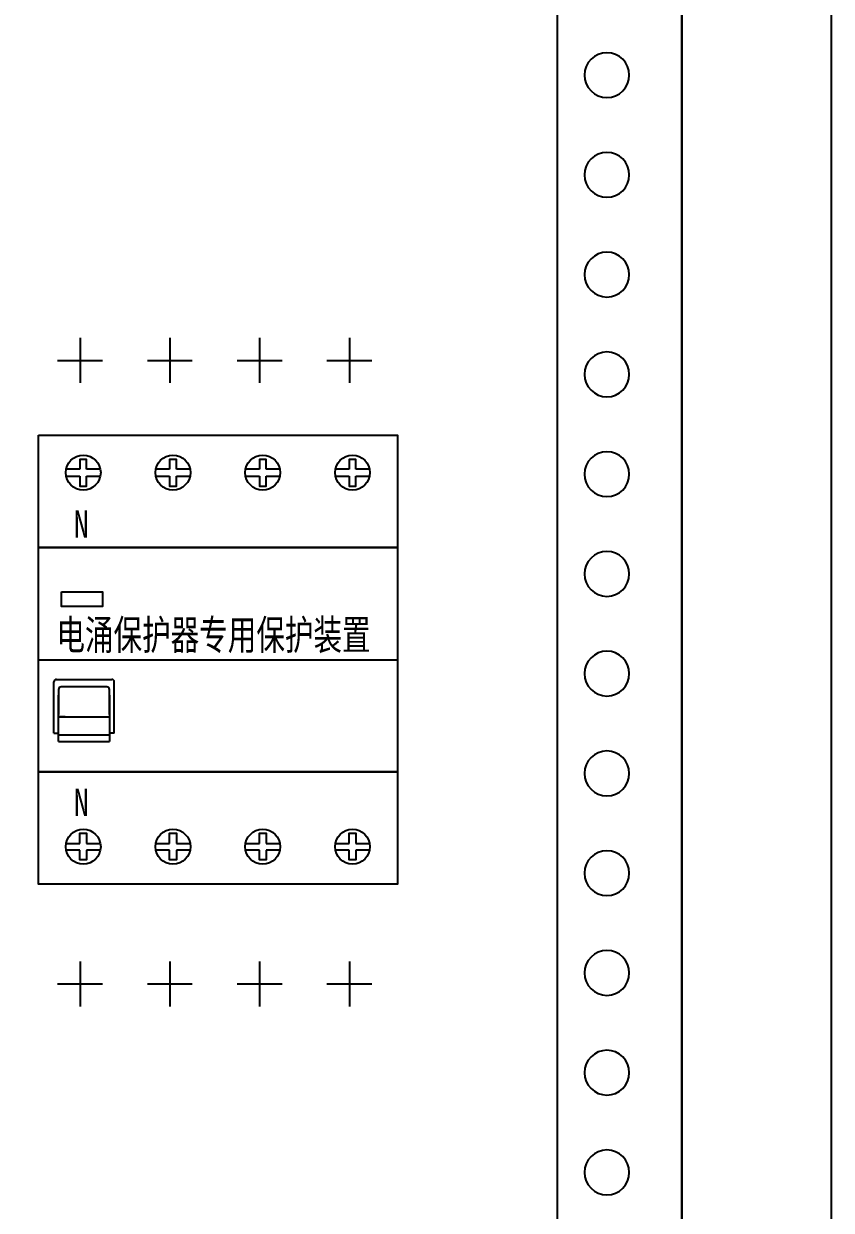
# Model space of a CAD drawing. Extents: x 1639574 to 1640374, y 397700 to 399700.
# Drawn here: x 1640211.7 to 1640373.7, y 398227.4 to 398465.3 of the extents above; entities that cross this region are included whole.
import ezdxf
from ezdxf.enums import TextEntityAlignment as Align

# ---------------------------------------------------------------- set-up
doc = ezdxf.new("R2010")
doc.units = 0
doc.header["$MEASUREMENT"] = 0
for name, color, linetype in [('dian', 7, 'Continuous'), ('LY-JS-BJ', 7, 'Continuous'), ('布置图', 20, 'Continuous'), ('照明平面设备层', 1, 'Continuous')]:
    doc.layers.add(name, color=color, linetype=linetype)
doc.styles.add('-宋体', font='', dxfattribs={"width": 0.65})
doc.styles.get('-宋体').set_extended_font_data('NSimSun')

# ---------------------------------------------------------------- blocks, each defined once
blk = doc.blocks.new('后备保护-72mm-2022.1')
at = {"color": 1}
for p, q in [((8.37, 64.5), (8.37, 55.5)), ((26.37, 64.5), (26.37, 55.5)), ((44.37, 64.5), (44.37, 55.5)), ((62.37, 64.5), (62.37, 55.5)), ((3.87, 60), (12.87, 60)), ((21.87, 60), (30.87, 60)), ((39.87, 60), (48.87, 60)), ((57.87, 60), (66.87, 60)), ((8.37, -60.5), (8.37, -69.5)), ((26.37, -60.5), (26.37, -69.5)), ((44.37, -60.5), (44.37, -69.5)), ((62.37, -60.5), (62.37, -69.5)), ((3.87, -65), (12.87, -65)), ((21.87, -65), (30.87, -65)), ((39.87, -65), (48.87, -65)), ((57.87, -65), (66.87, -65))]:
    blk.add_line(p, q, dxfattribs=at)
at = {"color": 0}
for p, q in [((3.11, -14.72), (3.11, -4.45)), ((3.5, -3.96), (14.73, -3.96)), ((15.23, -14.72), (15.23, -4.46)), ((4.05, -5.96), (4.05, -10.98)), ((4.05, -16.39), (4.05, -7.09)), ((13.75, -5.46), (4.55, -5.46)), ((14.25, -10.98), (14.25, -5.96)), ((14.25, -7.09), (14.25, -16.39)), ((4.05, -11.45), (14.25, -11.45)), ((5.39, -11.45), (4.05, -11.45)), ((3.11, -14.72), (4.05, -14.72)), ((4.05, -15.09), (14.25, -15.09)), ((4.05, -16.39), (14.25, -16.39)), ((15.23, -14.72), (14.25, -14.72))]:
    blk.add_line(p, q, dxfattribs=at)
for points in [[(8.32, 38.18), (5.57, 38.18)], [(9.68, 38.18), (9.68, 40.13), (8.32, 40.13), (8.32, 38.18)], [(12.43, 38.18), (9.68, 38.18)], [(26.32, 38.18), (23.57, 38.18)], [(27.68, 38.18), (27.68, 40.13), (26.32, 40.13), (26.32, 38.18)], [(30.43, 38.18), (27.68, 38.18)], [(44.32, 38.18), (41.57, 38.18)], [(45.68, 38.18), (45.68, 40.13), (44.32, 40.13), (44.32, 38.18)], [(48.43, 38.18), (45.68, 38.18)], [(62.32, 38.18), (59.57, 38.18)], [(63.68, 38.18), (63.68, 40.13), (62.32, 40.13), (62.32, 38.18)], [(66.43, 38.18), (63.68, 38.18)], [(5.57, 36.82), (8.32, 36.82)], [(8.32, 36.82), (8.32, 34.79), (9.68, 34.79), (9.68, 36.82)], [(9.68, 36.82), (12.43, 36.82)], [(23.57, 36.82), (26.32, 36.82)], [(26.32, 36.82), (26.32, 34.79), (27.68, 34.79), (27.68, 36.82)], [(27.68, 36.82), (30.43, 36.82)], [(41.57, 36.82), (44.32, 36.82)], [(44.32, 36.82), (44.32, 34.79), (45.68, 34.79), (45.68, 36.82)], [(45.68, 36.82), (48.43, 36.82)], [(59.57, 36.82), (62.32, 36.82)], [(62.32, 36.82), (62.32, 34.79), (63.68, 34.79), (63.68, 36.82)], [(63.68, 36.82), (66.43, 36.82)], [(8.32, -36.82), (8.32, -34.79), (9.68, -34.79), (9.68, -36.82)], [(26.32, -36.82), (26.32, -34.79), (27.68, -34.79), (27.68, -36.82)], [(44.32, -36.82), (44.32, -34.79), (45.68, -34.79), (45.68, -36.82)], [(62.32, -36.82), (62.32, -34.79), (63.68, -34.79), (63.68, -36.82)], [(5.57, -36.82), (8.32, -36.82)], [(9.68, -36.82), (12.43, -36.82)], [(23.57, -36.82), (26.32, -36.82)], [(27.68, -36.82), (30.43, -36.82)], [(41.57, -36.82), (44.32, -36.82)], [(45.68, -36.82), (48.43, -36.82)], [(59.57, -36.82), (62.32, -36.82)], [(63.68, -36.82), (66.43, -36.82)], [(8.32, -38.18), (5.57, -38.18)], [(9.68, -38.18), (9.68, -40.13), (8.32, -40.13), (8.32, -38.18)], [(12.43, -38.18), (9.68, -38.18)], [(26.32, -38.18), (23.57, -38.18)], [(27.68, -38.18), (27.68, -40.13), (26.32, -40.13), (26.32, -38.18)], [(30.43, -38.18), (27.68, -38.18)], [(44.32, -38.18), (41.57, -38.18)], [(45.68, -38.18), (45.68, -40.13), (44.32, -40.13), (44.32, -38.18)], [(48.43, -38.18), (45.68, -38.18)], [(62.32, -38.18), (59.57, -38.18)], [(63.68, -38.18), (63.68, -40.13), (62.32, -40.13), (62.32, -38.18)], [(66.43, -38.18), (63.68, -38.18)]]:
    blk.add_lwpolyline(points)
for centre in [(9, 37.5), (27, 37.5), (45, 37.5), (63, 37.5), (9, -37.5), (27, -37.5), (45, -37.5), (63, -37.5)]:
    blk.add_circle(centre, 3.5)
for centre, start, end in [((3.61, -4.45), 90, 180), ((14.73, -4.46), 0, 90), ((4.55, -5.96), 90, 180), ((13.75, -5.96), 0, 90)]:
    blk.add_arc(centre, 0.5, start, end, dxfattribs=at)
at = {"layer": 'dian', "color": 0, "ltscale": 0.5}
for points in [[(0, 45), (72, 45), (72, 22.5), (0, 22.5)], [(72, -22.5), (0, -22.5), (0, 22.5), (72, 22.5)], [(4.63, 13.63), (12.84, 13.63), (12.84, 10.63), (4.63, 10.63)], [(0, -22.5), (72, -22.5), (72, -45), (0, -45)]]:
    blk.add_lwpolyline(points, close=True, dxfattribs=at)
at = {"layer": '照明平面设备层'}
blk.add_line((0, 0), (72, 0), dxfattribs=at)
at = {"style": '-宋体', "width": 0.8}
for p in [(7.13, 24.44), (7.13, -31.32)]:
    blk.add_text('N', height=5.47, dxfattribs=at).set_placement(p)
at = {"color": 0, "style": '-宋体', "width": 0.7}
blk.add_text('电涌保护器专用保护装置', height=6, dxfattribs=at).set_placement((35.13, 1.99), align=Align.CENTER)
blk = doc.blocks.new('*U27')
at = {"layer": 'LY-JS-BJ', "color": 6}
blk.add_circle((0, 0), 4.5, dxfattribs=at)
blk = doc.blocks.new('*U28')
at = {"layer": 'LY-JS-BJ', "color": 0, "linetype": 'ByBlock', "lineweight": -2, "transparency": 16777216}
for p in [(0, -1120), (0, -1140), (0, -1160), (0, -1180), (0, -1200), (0, -1220), (0, -1240), (0, -1260), (0, -1280), (0, -1300), (0, -1320), (0, -1340)]:
    blk.add_blockref('*U27', p, dxfattribs=at)

msp = doc.modelspace()

# ---------------------------------------------------------------- linework, layer by layer
at = {"layer": 'LY-JS-BJ', "color": 6, "ltscale": 50}
msp.add_lwpolyline([(1640343.69, 399644.99), (1640343.69, 397699.99)], dxfattribs=at)
at = {"layer": 'LY-JS-BJ', "color": 6, "lineweight": -3}
msp.add_lwpolyline([(1640318.69, 399584.99), (1640318.69, 397784.99), (1640343.69, 397784.99), (1640343.69, 399584.99)], close=True, dxfattribs=at)
at = {"layer": '布置图', "ltscale": 50}
msp.add_lwpolyline([(1639573.69, 399699.99), (1640373.69, 399699.99), (1640373.69, 397699.99), (1639573.69, 397699.99)], close=True, dxfattribs=at)

# ---------------------------------------------------------------- block references
at = {"color": 6}
msp.add_blockref('后备保护-72mm-2022.1', (1640214.67, 398337.79), dxfattribs=at)
at = {"layer": 'LY-JS-BJ', "color": 6, "lineweight": -3, "xscale": -1}
msp.add_blockref('*U28', (1640328.69, 399574.99), dxfattribs=at)

doc.saveas('drawing.dxf')
